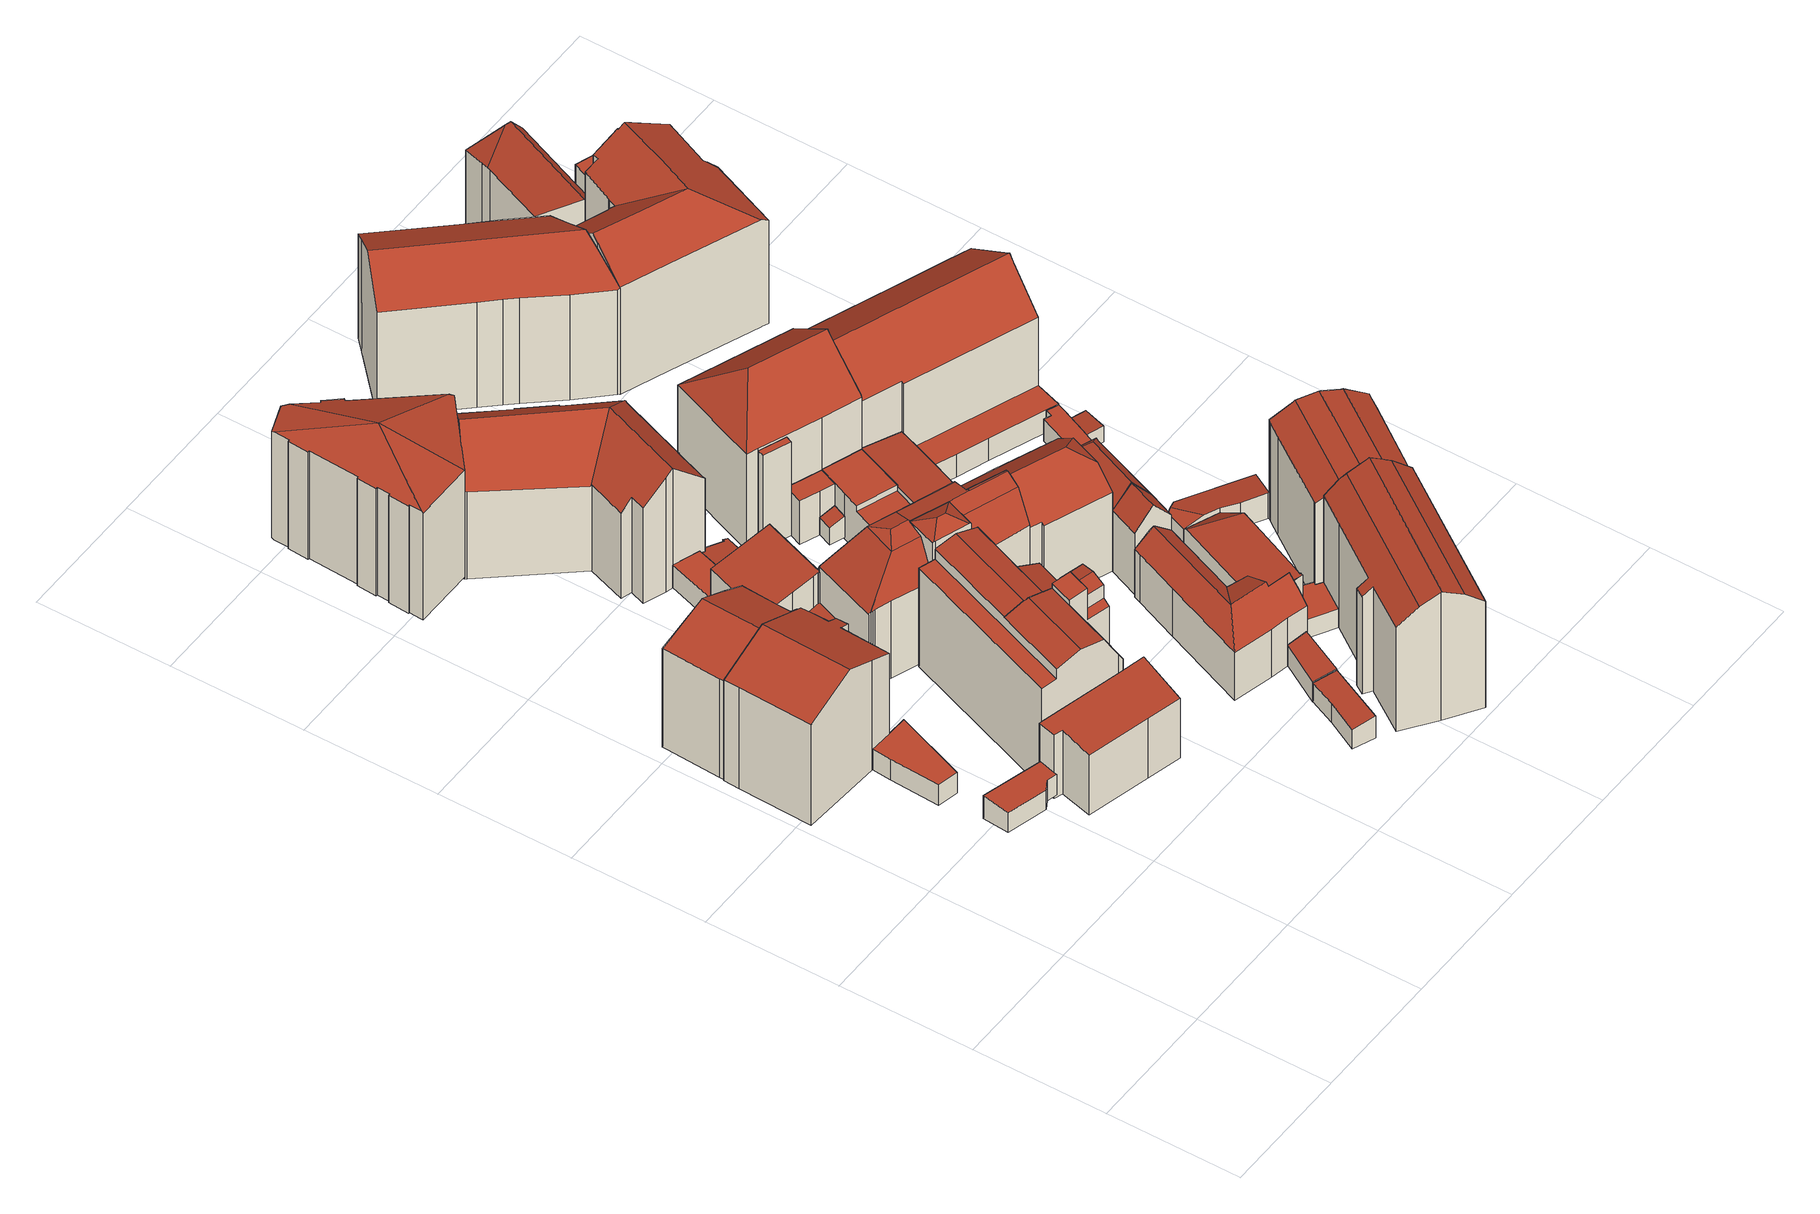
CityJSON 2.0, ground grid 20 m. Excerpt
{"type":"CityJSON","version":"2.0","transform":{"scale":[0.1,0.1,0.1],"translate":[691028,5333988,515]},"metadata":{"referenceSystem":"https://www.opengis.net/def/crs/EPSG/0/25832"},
"CityObjects":{
"building1":{"type":"Building","attributes":{"Gemeindeschluessel":"09162000","HoeheDach":"538.100","HoeheGrund":"517.010","Methode":"2000","NiedrigsteTraufeDesGebaeudes":"533.921","Geometrietyp2DReferenz":"3000","function":"31001_1000","roofType":"3100","measuredHeight":21.09,"storeysAboveGround":5},"geometry":[{"type":"MultiSurface","lod":"2","boundaries":[[[0,1,2,3]],[[4,5,1,0]],[[6,7,8,9]],[[10,11,12,13,3,2]],[[9,14,15,16,17,18,4,0,3,13,12,19,20,21,6]],[[16,22,23,17]],[[23,22,24,25,8,7,26,27,28,11,10,29]],[[14,9,8,25,24,15]],[[19,28,27,20]],[[15,24,22,16]],[[26,7,6,21,20,27]],[[29,10,2,1,5]],[[12,11,28,19]],[[18,17,23,29,5,4]]],"semantics":{"surfaces":[{"type":"WallSurface"},{"type":"GroundSurface"},{"type":"RoofSurface"}],"values":[0,0,0,0,1,0,2,0,0,0,0,2,0,0]}}]},
"building2":{"type":"Building","attributes":{"Gemeindeschluessel":"09162000","HoeheDach":"521.072","HoeheGrund":"517.065","Methode":"1000","NiedrigsteTraufeDesGebaeudes":"520.538","Geometrietyp2DReferenz":"3000","function":"31001_9998","roofType":"1000","measuredHeight":4.01,"storeysAboveGround":1},"geometry":[{"type":"MultiSurface","lod":"2","boundaries":[[[30,31,32,33,34,35,36]],[[37,35,34,38]],[[39,30,36,40]],[[41,33,32,42]],[[38,34,33,41]],[[40,37,38,41,42,43,39]],[[42,32,31,43]],[[43,31,30,39]],[[40,36,35,37]]],"semantics":{"surfaces":[{"type":"RoofSurface"},{"type":"WallSurface"},{"type":"GroundSurface"}],"values":[0,1,1,1,1,2,1,1,1]}}]},
"building3":{"type":"Building","attributes":{"Gemeindeschluessel":"09162000","HoeheDach":"520.730","HoeheGrund":"517.151","Methode":"2000","NiedrigsteTraufeDesGebaeudes":"520.730","Geometrietyp2DReferenz":"3000","function":"31001_9998","roofType":"1000","measuredHeight":3.58,"storeysAboveGround":1},"geometry":[{"type":"MultiSurface","lod":"2","boundaries":[[[44,45,46,47]],[[47,46,48,49]],[[47,49,50,51,52,53,44]],[[51,54,55,52]],[[53,56,45,44]],[[49,48,57,50]],[[52,55,56,53]],[[50,57,54,51]],[[45,56,55,54,57,48,46]]],"semantics":{"surfaces":[{"type":"WallSurface"},{"type":"GroundSurface"},{"type":"RoofSurface"}],"values":[0,0,1,0,0,0,0,0,2]}}]},
"building4":{"type":"Building","attributes":{"Gemeindeschluessel":"09162000","HoeheDach":"537.710","HoeheGrund":"517.190","Methode":"2000","NiedrigsteTraufeDesGebaeudes":"533.854","Geometrietyp2DReferenz":"3000","function":"31001_9998","roofType":"3100","measuredHeight":20.52,"storeysAboveGround":5},"geometry":[{"type":"MultiSurface","lod":"2","boundaries":[[[58,59,60,61]],[[62,63,64,65]],[[66,67,68,69]],[[70,71,72,73]],[[74,75,71,70]],[[76,68,67,77,72,71,75,60,59,78,79]],[[80,78,59,58,81,82,83,84]],[[69,85,86,62,65,87,83,82,81,58,61,74,70,73,88,66]],[[61,60,75,74]],[[79,78,80,84,89,64,63]],[[64,89,84,83,87,65]],[[77,67,66,88,73,72]],[[86,85,69,68,76,79,63,62]]],"semantics":{"surfaces":[{"type":"WallSurface"},{"type":"RoofSurface"},{"type":"GroundSurface"}],"values":[0,0,0,0,0,1,0,2,0,1,0,0,0]}}]},
"building5":{"type":"Building","attributes":{"Gemeindeschluessel":"09162000","HoeheDach":"527.743","HoeheGrund":"516.240","Methode":"2000","NiedrigsteTraufeDesGebaeudes":"526.578","Geometrietyp2DReferenz":"3000","function":"31001_9998","roofType":"1000","measuredHeight":11.5,"storeysAboveGround":3},"geometry":[{"type":"MultiSurface","lod":"2","boundaries":[[[90,91,92,93,94,95,96,97,98,99]],[[100,94,93,101]],[[102,96,95,103]],[[96,102,104,97]],[[105,91,90,106]],[[107,98,97,104]],[[106,90,99,108]],[[105,106,108,107,104,102,103,100,101,109]],[[109,92,91,105]],[[101,93,92,109]],[[108,99,98,107]],[[103,95,94,100]]],"semantics":{"surfaces":[{"type":"RoofSurface"},{"type":"WallSurface"},{"type":"GroundSurface"}],"values":[0,1,1,1,1,1,1,2,1,1,1,1]}}]},
"building6":{"type":"Building","attributes":{"Gemeindeschluessel":"09162000","HoeheDach":"528.813","HoeheGrund":"517.100","Methode":"1000","NiedrigsteTraufeDesGebaeudes":"526.146","Geometrietyp2DReferenz":"3000","function":"31001_1000","roofType":"2100","measuredHeight":11.71,"storeysAboveGround":3},"geometry":[{"type":"MultiSurface","lod":"2","boundaries":[[[110,111,112,113]],[[114,115,116,117]],[[118,119,120,121]],[[122,110,113,123,124,125,126,127,121,120,114,117,128,129]],[[124,130,131,125]],[[125,131,132,126]],[[127,126,132,133,118,121]],[[129,134,135,122]],[[123,136,130,124]],[[117,116,137,128]],[[120,119,115,114]],[[113,112,136,123]],[[133,132,131,130,136,112,111,135,134,137,116,115,119,118]],[[122,135,111,110]],[[128,137,134,129]]],"semantics":{"surfaces":[{"type":"WallSurface"},{"type":"GroundSurface"},{"type":"RoofSurface"}],"values":[0,0,0,1,0,0,0,0,0,0,0,0,2,0,0]}}]},
"building7":{"type":"Building","attributes":{"Gemeindeschluessel":"09162000","HoeheDach":"536.045","HoeheGrund":"516.236","Methode":"2000","NiedrigsteTraufeDesGebaeudes":"520.770","Geometrietyp2DReferenz":"3000","function":"31001_9998","roofType":"3100","measuredHeight":19.81,"storeysAboveGround":3},"geometry":[{"type":"MultiSurface","lod":"2","boundaries":[[[138,139,140,141,142,143,144,145,146]],[[102,147,148,149,150,151,152,104]],[[153,154,155,156,157]],[[158,159,160,161,162]],[[139,163,164,140]],[[161,160,165,166,167,168,169,170]],[[171,151,150,172,173,174]],[[175,162,161,170,176]],[[177,178,179,180]],[[181,159,158,103,102,104,182,183,184,185,186,187,177,180]],[[188,141,189]],[[182,190,171,183]],[[188,191,192]],[[193,194,156,155]],[[195,146,173,172]],[[153,196,167,166,154]],[[104,152,190,182]],[[197,155,154,166,165]],[[160,198,197,165]],[[189,141,140,199]],[[146,145,174,173]],[[138,163,139]],[[196,153,157,200,199,140,164,201]],[[181,180,179,202,203,204]],[[186,185,143,142,205]],[[194,206,207,157,156]],[[200,157,207,208]],[[209,210,203,202]],[[184,183,171,174,145,144]],[[170,169,211,176]],[[188,192,212,205,142,141]],[[206,204,203,210,213,207]],[[158,162,175,103]],[[187,214,178,177]],[[209,202,179,178,214,215]],[[208,207,213]],[[181,204,206,194,193,198,160,159]],[[200,208,213,191,188,189,199]],[[198,193,155,197]],[[147,211,169,168,148]],[[184,144,143,185]],[[149,163,138,195,172,150]],[[209,215,212,192,191,213,210]],[[148,168,201,164,163,149]],[[187,186,205,212,215,214]],[[171,190,152,151]],[[168,167,196,201]],[[138,146,195]],[[102,103,175,176,211,147]]],"semantics":{"surfaces":[{"type":"RoofSurface"},{"type":"WallSurface"},{"type":"GroundSurface"}],"values":[0,1,1,1,1,1,1,0,1,2,1,1,1,0,1,0,1,1,0,1,0,1,1,1,1,0,1,1,1,1,0,0,1,1,0,1,1,0,1,0,1,0,1,0,1,0,1,1,1]}}]},
"building8":{"type":"Building","attributes":{"Gemeindeschluessel":"09162000","HoeheDach":"539.330","HoeheGrund":"517.320","Methode":"2000","NiedrigsteTraufeDesGebaeudes":"535.943","Geometrietyp2DReferenz":"3000","function":"31001_1000","roofType":"3600","measuredHeight":22.01,"storeysAboveGround":6},"geometry":[{"type":"MultiSurface","lod":"2","boundaries":[[[216,217,218,219]],[[220,221,222,223]],[[224,225,226,227]],[[227,226,228,229]],[[230,231,232,233]],[[234,235,236,237]],[[219,218,238,239]],[[227,229,240,241,220,223,242,243,230,233,244,216,219,239,245,246,247,248,249,250,234,237,251,252,224]],[[244,253,217,216]],[[254,255,256,236,235,257,258]],[[228,259,260,241,240,229]],[[226,254,259,228]],[[261,262,263,247,246,245]],[[254,258,264,263,262]],[[258,257,250,249,248,264]],[[242,265,266,243]],[[243,266,231,230]],[[247,263,264,248]],[[260,259,254,262,261,238,218,217,253,232,231,266,265,222,221]],[[250,257,235,234]],[[237,236,256,251]],[[223,222,265,242]],[[255,225,224,252,251,256]],[[239,238,261,245]],[[226,225,255,254]],[[233,232,253,244]],[[241,260,221,220]]],"semantics":{"surfaces":[{"type":"WallSurface"},{"type":"GroundSurface"},{"type":"RoofSurface"}],"values":[0,0,0,0,0,0,0,1,0,2,0,2,0,2,0,0,0,0,2,0,0,0,0,0,2,0,0]}}]},
"building9":{"type":"Building","attributes":{"Gemeindeschluessel":"09162000","HoeheDach":"537.750","HoeheGrund":"516.479","Methode":"2000","NiedrigsteTraufeDesGebaeudes":"522.150","Geometrietyp2DReferenz":"3000","function":"31001_9998","roofType":"2100","measuredHeight":21.27,"storeysAboveGround":4},"geometry":[{"type":"MultiSurface","lod":"2","boundaries":[[[267,268,269,270]],[[271,272,273,274]],[[275,276,277,278]],[[279,280,281,282]],[[283,284,285,286]],[[282,281,287,288]],[[289,290,291,292,293]],[[294,295,296,297]],[[298,286,285,276,275,299]],[[300,301,302]],[[303,304,305,306]],[[307,308,309,310,270,269]],[[311,312,313,314,315,316,317,318,319,320,321,322,323,274,273]],[[324,309,308,325]],[[326,318,317,327]],[[328,329,330,295]],[[331,332,333,334,294,297,335]],[[336,322,321,337]],[[327,317,316,338]],[[339,340,341,335,297,296,342,284]],[[343,344,345,278,277,323]],[[346,339,284,283]],[[347,315,314,348]],[[298,299,349,350]],[[351,352,345,344]],[[353,341,340,354]],[[289,324,325,355,356,332,331,353,354,346,283,286,298,350,303,306,279,282,288,351,344,343,336,337,357,358,326,327,338,347,348,359,360,361,290]],[[322,336,343,323]],[[348,314,313,359]],[[288,287,352,351]],[[349,299,275,278,345,352,287,281,280,305,304]],[[267,328,362,363,268]],[[324,289,293,310,309]],[[296,295,364,272,271,342]],[[319,318,326,358]],[[290,361,365,302,301,291]],[[331,335,341,353]],[[332,356,269,268,363,333]],[[273,364,330,329,300,302,365,311]],[[273,272,364]],[[295,330,364]],[[271,274,342]],[[354,340,339,346]],[[325,308,307,355]],[[355,307,269,356]],[[267,329,328]],[[321,320,357,337]],[[292,291,301,300]],[[310,293,292,300,329,267,270]],[[338,316,315,347]],[[312,311,365,361,360]],[[359,313,312,360]],[[366,362,328,295]],[[306,305,280,279]],[[285,284,342,274,323,277,276]],[[357,320,319,358]],[[294,334,366,295]],[[333,363,362,366,334]],[[350,349,304,303]]],"semantics":{"surfaces":[{"type":"WallSurface"},{"type":"RoofSurface"},{"type":"GroundSurface"}],"values":[0,1,0,0,0,0,0,0,0,0,0,1,1,0,0,0,0,0,0,1,0,0,0,0,0,0,2,0,0,0,1,1,0,1,0,0,0,0,1,0,0,1,0,0,0,0,0,1,1,0,0,0,1,0,1,0,1,1,0]}}]},
"building10":{"type":"Building","attributes":{"Gemeindeschluessel":"09162000","HoeheDach":"521.194","HoeheGrund":"517.180","Methode":"2000","NiedrigsteTraufeDesGebaeudes":"519.717","Geometrietyp2DReferenz":"3000","function":"31001_1000","roofType":"2100","measuredHeight":4.01},"geometry":[{"type":"MultiSurface","lod":"2","boundaries":[[[367,368,369,370]],[[371,372,373,374]],[[369,368,375,376]],[[377,378,379,370,369,376,380]],[[378,381,382,383,384,379]],[[374,373,385,386]],[[385,387,388,386]],[[368,367,372,371,389,390,375]],[[381,378,377,380,390,389,371,374,386,388,382]],[[388,387,383,382]],[[380,376,375,390]],[[379,384,383,387,385,373,372,367,370]]],"semantics":{"surfaces":[{"type":"WallSurface"},{"type":"RoofSurface"},{"type":"GroundSurface"}],"values":[0,0,1,0,0,0,0,0,2,0,0,1]}}]},
"building11":{"type":"Building","attributes":{"Gemeindeschluessel":"09162000","HoeheDach":"538.012","HoeheGrund":"517.140","Methode":"2000","NiedrigsteTraufeDesGebaeudes":"531.905","Geometrietyp2DReferenz":"3000","function":"31001_1000","roofType":"3100","measuredHeight":20.87,"storeysAboveGround":5},"geometry":[{"type":"MultiSurface","lod":"2","boundaries":[[[391,392,393,394]],[[395,396,397,398]],[[398,397,399,400]],[[401,402,403,404]],[[405,406,407,408]],[[409,410,411,412]],[[413,414,415,416]],[[417,418,419,393,392,407,406,420]],[[394,393,419,421]],[[414,413,422,423]],[[395,423,422,396]],[[412,411,424,425]],[[400,399,402,401]],[[396,422,413,416,426,427,424,411,410,418,417]],[[428,429,430,431]],[[432,433,404,403]],[[434,435,433,432,436]],[[409,421,419,418,410]],[[425,424,427,437]],[[408,407,392,391]],[[414,423,395,398,400,401,404,433,435,428,431,405,408,391,394,421,409,412,425,437,438,415]],[[438,426,416,415]],[[437,427,426,438]],[[435,434,429,428]],[[417,436,432,403,402,399,397,396]],[[417,420,430,429,434,436]],[[405,431,430,420,406]]],"semantics":{"surfaces":[{"type":"WallSurface"},{"type":"RoofSurface"},{"type":"GroundSurface"}],"values":[0,0,0,0,0,0,0,1,0,0,0,0,0,1,0,0,0,0,0,0,2,0,0,0,1,1,0]}}]},
"building12":{"type":"Building","attributes":{"Gemeindeschluessel":"09162000","HoeheDach":"519.928","HoeheGrund":"516.073","Methode":"1000","NiedrigsteTraufeDesGebaeudes":"519.424","Geometrietyp2DReferenz":"3000","function":"31001_2000","roofType":"1000","measuredHeight":3.85},"geometry":[{"type":"MultiSurface","lod":"2","boundaries":[[[439,440,441,442]],[[443,444,445,446]],[[446,445,441,440]],[[447,444,443,448]],[[448,439,442,447]],[[439,448,443,446,440]],[[447,442,441,445,444]]],"semantics":{"surfaces":[{"type":"WallSurface"},{"type":"GroundSurface"},{"type":"RoofSurface"}],"values":[0,0,0,0,0,1,2]}}]},
"building13":{"type":"Building","attributes":{"Gemeindeschluessel":"09162000","HoeheDach":"520.052","HoeheGrund":"516.023","Methode":"1000","NiedrigsteTraufeDesGebaeudes":"519.491","Geometrietyp2DReferenz":"3000","function":"51009_1610","roofType":"1000","measuredHeight":4.03},"geometry":[{"type":"MultiSurface","lod":"2","boundaries":[[[449,450,451,452]],[[453,451,450,454]],[[451,453,455,452]],[[456,455,453,454]],[[449,456,454,450]],[[449,452,455,456]]],"semantics":{"surfaces":[{"type":"WallSurface"},{"type":"RoofSurface"},{"type":"GroundSurface"}],"values":[0,1,0,0,0,2]}}]},
"building14":{"type":"Building","attributes":{"Gemeindeschluessel":"09162000","HoeheDach":"533.380","HoeheGrund":"517.070","Methode":"3100","NiedrigsteTraufeDesGebaeudes":"533.380","Geometrietyp2DReferenz":"3000","function":"31001_9998","roofType":"1000","measuredHeight":16.31,"storeysAboveGround":1},"geometry":[{"type":"MultiSurface","lod":"2","boundaries":[[[457,458,459,460]],[[461,462,463,464]],[[458,457,464,463]],[[460,459,462,461]],[[457,460,461,464]],[[459,458,463,462]]],"semantics":{"surfaces":[{"type":"RoofSurface"},{"type":"GroundSurface"},{"type":"WallSurface"}],"values":[0,1,2,2,2,2]}}]},
"building15":{"type":"Building","attributes":{"Gemeindeschluessel":"09162000","HoeheDach":"526.710","HoeheGrund":"515.857","Methode":"2000","NiedrigsteTraufeDesGebaeudes":"524.187","Geometrietyp2DReferenz":"3000","function":"31001_1000","roofType":"3100","measuredHeight":10.85,"storeysAboveGround":2},"geometry":[{"type":"MultiSurface","lod":"2","boundaries":[[[465,466,467,468]],[[469,470,471,472,473]],[[474,475,476,477]],[[478,479,480,481]],[[482,483,473,472]],[[484,485,486,487]],[[487,486,471,470]],[[488,489,465,468,483,482]],[[477,476,490,491]],[[492,493,494,495]],[[466,465,489,496]],[[481,480,475,474]],[[482,472,471,486,485,497]],[[491,490,495,494]],[[483,468,467,469,473]],[[488,482,497,492,495,490,476,475,480,479]],[[485,484,493,492,497]],[[493,484,487,470,469,467,466,496,478,481,474,477,491,494]],[[478,496,489,488,479]]],"semantics":{"surfaces":[{"type":"WallSurface"},{"type":"RoofSurface"},{"type":"GroundSurface"}],"values":[0,0,0,0,1,0,0,1,0,0,0,0,1,0,0,1,0,2,0]}}]},
"building16":{"type":"Building","attributes":{"Gemeindeschluessel":"09162000","HoeheDach":"520.911","HoeheGrund":"517.190","Methode":"1000","NiedrigsteTraufeDesGebaeudes":"520.180","Geometrietyp2DReferenz":"3000","function":"31001_9998","roofType":"2100","measuredHeight":3.72,"storeysAboveGround":1},"geometry":[{"type":"MultiSurface","lod":"2","boundaries":[[[498,499,500,501]],[[502,503,499,498]],[[500,499,503,504]],[[501,500,504,505]],[[505,502,498,501]],[[505,504,503,502]]],"semantics":{"surfaces":[{"type":"WallSurface"},{"type":"RoofSurface"},{"type":"GroundSurface"}],"values":[0,0,1,0,2,0]}}]},
"building17":{"type":"Building","attributes":{"Gemeindeschluessel":"09162000","HoeheDach":"524.710","HoeheGrund":"517.090","Methode":"1000","NiedrigsteTraufeDesGebaeudes":"524.710","Geometrietyp2DReferenz":"3000","function":"31001_9998","roofType":"1000","measuredHeight":7.62,"storeysAboveGround":2},"geometry":[{"type":"MultiSurface","lod":"2","boundaries":[[[506,507,508,509]],[[510,511,512,513]],[[462,514,507,506]],[[513,463,462,506,509,510]],[[463,515,514,462]],[[511,508,507,514,515,512]],[[509,508,511,510]],[[513,512,515,463]]],"semantics":{"surfaces":[{"type":"WallSurface"},{"type":"GroundSurface"},{"type":"RoofSurface"}],"values":[0,0,0,1,0,2,0,0]}}]},
"building18":{"type":"Building","attributes":{"Gemeindeschluessel":"09162000","HoeheDach":"524.830","HoeheGrund":"516.982","Methode":"2000","NiedrigsteTraufeDesGebaeudes":"523.830","Geometrietyp2DReferenz":"3000","function":"31001_9998","roofType":"1000","measuredHeight":7.85,"storeysAboveGround":2},"geometry":[{"type":"MultiSurface","lod":"2","boundaries":[[[516,517,518,519]],[[520,521,522,523,524,516,519]],[[523,522,525,526,527,528]],[[529,530,531,526,525]],[[521,529,525,522]],[[529,521,520,530]],[[524,532,517,516]],[[523,528,532,524]],[[530,520,519,518,533,531]],[[533,518,517,532,528,527]],[[531,533,527,526]]],"semantics":{"surfaces":[{"type":"WallSurface"},{"type":"GroundSurface"},{"type":"RoofSurface"}],"values":[0,1,0,2,0,0,0,0,0,2,0]}}]},
"building19":{"type":"Building","attributes":{"Gemeindeschluessel":"09162000","HoeheDach":"538.876","HoeheGrund":"516.499","Methode":"2000","NiedrigsteTraufeDesGebaeudes":"533.362","Geometrietyp2DReferenz":"3000","function":"31001_1000","roofType":"3100","measuredHeight":22.38,"storeysAboveGround":5},"geometry":[{"type":"MultiSurface","lod":"2","boundaries":[[[534,535,536,537]],[[538,539,540,541,542,543,544,534,537,545,546,547,548,549]],[[546,545,550,551,552]],[[548,547,553,554,555]],[[556,557,558,559,551,550,536,535,560,561,562]],[[539,538,563,559,558]],[[561,543,542,562]],[[548,555,564,549]],[[563,565,566,552,551,559]],[[539,558,557,540]],[[541,556,562,542]],[[564,555,554,567]],[[556,541,540,557]],[[567,554,553,566,565]],[[544,560,535,534]],[[538,549,564,567,565,563]],[[547,546,552,566,553]],[[537,536,550,545]],[[543,561,560,544]]],"semantics":{"surfaces":[{"type":"WallSurface"},{"type":"GroundSurface"},{"type":"RoofSurface"}],"values":[0,1,0,0,2,0,0,0,2,0,0,2,0,2,0,0,0,0,0]}}]},
"building20":{"type":"Building","attributes":{"Gemeindeschluessel":"09162000","HoeheDach":"535.020","HoeheGrund":"516.404","Methode":"2000","NiedrigsteTraufeDesGebaeudes":"530.078","Geometrietyp2DReferenz":"3000","function":"31001_1000","roofType":"3300","measuredHeight":18.62,"storeysAboveGround":6},"geometry":[{"type":"MultiSurface","lod":"2","boundaries":[[[568,569,570,571]],[[572,573,574,575]],[[576,577,578]],[[579,569,568,574,573]],[[580,581,572,575]],[[582,583,584,585,580,575,574,568,571,586,587,588]],[[589,581,580,585]],[[572,581,589,590,591,592,576,578,579,573]],[[586,593,594,587]],[[582,588,595,577,576,592]],[[594,593,570,569,579,578,577,595]],[[584,590,589,585]],[[583,591,590,584]],[[594,595,588,587]],[[592,591,583,582]],[[571,570,593,586]]],"semantics":{"surfaces":[{"type":"WallSurface"},{"type":"RoofSurface"},{"type":"GroundSurface"}],"values":[0,0,1,0,0,2,0,1,0,0,1,0,0,0,0,0]}}]},
"building21":{"type":"Building","attributes":{"Gemeindeschluessel":"09162000","HoeheDach":"519.571","HoeheGrund":"516.383","Methode":"1000","NiedrigsteTraufeDesGebaeudes":"519.571","Geometrietyp2DReferenz":"3000","function":"31001_2000","roofType":"1000","measuredHeight":3.19},"geometry":[{"type":"MultiSurface","lod":"2","boundaries":[[[596,597,598,599]],[[600,601,602,603]],[[604,605,599,598]],[[606,607,601,600]],[[608,609,610,611]],[[612,613,607,606]],[[603,602,605,604]],[[597,596,614,615]],[[611,610,613,612]],[[596,599,605,602,601,607,613,610,609,614]],[[615,614,609,608]],[[598,597,615,608,611,612,606,600,603,604]]],"semantics":{"surfaces":[{"type":"WallSurface"},{"type":"RoofSurface"},{"type":"GroundSurface"}],"values":[0,0,0,0,0,0,0,0,0,1,0,2]}}]},
"building22":{"type":"Building","attributes":{"Gemeindeschluessel":"09162000","HoeheDach":"524.615","HoeheGrund":"516.900","Methode":"1000","NiedrigsteTraufeDesGebaeudes":"523.890","Geometrietyp2DReferenz":"3000","function":"31001_1000","roofType":"1000","measuredHeight":7.71,"storeysAboveGround":2},"geometry":[{"type":"MultiSurface","lod":"2","boundaries":[[[616,617,618,619]],[[620,621,622,623]],[[623,622,624,625]],[[625,624,626,627]],[[619,618,621,620]],[[628,616,619,620,623,625,627]],[[628,629,617,616]],[[626,624,622,621,618,617,629]],[[627,626,629,628]]],"semantics":{"surfaces":[{"type":"WallSurface"},{"type":"GroundSurface"},{"type":"RoofSurface"}],"values":[0,0,0,0,0,1,0,2,0]}}]},
"building23":{"type":"Building","attributes":{"Gemeindeschluessel":"09162000","HoeheDach":"530.444","HoeheGrund":"516.311","Methode":"2000","NiedrigsteTraufeDesGebaeudes":"526.923","Geometrietyp2DReferenz":"3000","function":"31001_1000","roofType":"3100","measuredHeight":14.13,"storeysAboveGround":3},"geometry":[{"type":"MultiSurface","lod":"2","boundaries":[[[630,631,632,633]],[[634,635,636,637]],[[632,635,634,638,633]],[[636,635,632,631]],[[630,633,638,639]],[[639,638,634,637]],[[636,631,630,639,637]]],"semantics":{"surfaces":[{"type":"GroundSurface"},{"type":"RoofSurface"},{"type":"WallSurface"}],"values":[0,1,2,2,2,1,2]}}]},
"building24":{"type":"Building","attributes":{"Gemeindeschluessel":"09162000","HoeheDach":"539.730","HoeheGrund":"517.020","Methode":"2000","NiedrigsteTraufeDesGebaeudes":"533.751","Geometrietyp2DReferenz":"3000","function":"31001_9998","roofType":"3200","measuredHeight":22.71,"storeysAboveGround":5},"geometry":[{"type":"MultiSurface","lod":"2","boundaries":[[[640,641,642,643]],[[644,645,646,647]],[[648,649,650,641]],[[651,652,645,644]],[[642,641,650,653]],[[654,651,644,647,519,516,655,656,643,642,653]],[[655,516,657,658,659,656]],[[652,651,654,653,650,649]],[[519,660,657,516]],[[656,659,640,643]],[[647,646,660,519]],[[659,658,657,660,646,645,652,649,648,640]],[[648,641,640]]],"semantics":{"surfaces":[{"type":"WallSurface"},{"type":"RoofSurface"},{"type":"GroundSurface"}],"values":[0,0,1,0,0,2,0,0,0,0,0,1,1]}}]},
"building25":{"type":"Building","attributes":{"Gemeindeschluessel":"09162000","HoeheDach":"524.370","HoeheGrund":"516.027","Methode":"2000","NiedrigsteTraufeDesGebaeudes":"519.975","Geometrietyp2DReferenz":"3000","function":"31001_2000","roofType":"2100","measuredHeight":8.34},"geometry":[{"type":"MultiSurface","lod":"2","boundaries":[[[661,662,663,664,665]],[[666,667,668,669]],[[670,671,672,673,674,665,664,675,666,669,676]],[[677,678,679,680,681]],[[661,682,680,679,683,668,667,684,662]],[[672,681,680,673]],[[684,685,663,662]],[[674,682,661,665]],[[673,680,682,674]],[[670,676,683,679,678]],[[675,685,684,667,666]],[[669,668,683,676]],[[671,677,681,672]],[[670,678,677,671]],[[664,663,685,675]]],"semantics":{"surfaces":[{"type":"WallSurface"},{"type":"GroundSurface"},{"type":"RoofSurface"}],"values":[0,0,1,2,2,0,2,0,0,0,0,0,0,0,0]}}]},
"building26":{"type":"Building","attributes":{"Gemeindeschluessel":"09162000","HoeheDach":"530.610","HoeheGrund":"516.464","Methode":"2000","NiedrigsteTraufeDesGebaeudes":"526.828","Geometrietyp2DReferenz":"3000","function":"31001_1000","roofType":"3200","measuredHeight":14.15,"storeysAboveGround":3},"geometry":[{"type":"MultiSurface","lod":"2","boundaries":[[[686,687,688,689]],[[638,690,691,692,693]],[[686,689,694,695,696,697]],[[692,691,698,699]],[[686,697,638,693,687]],[[694,689,688,699,698]],[[693,692,699,688,687]],[[695,691,690,696]],[[696,690,638,697]],[[694,698,691,695]]],"semantics":{"surfaces":[{"type":"WallSurface"},{"type":"RoofSurface"},{"type":"GroundSurface"}],"values":[0,1,2,1,0,0,1,0,0,0]}}]},
"building27":{"type":"Building","attributes":{"Gemeindeschluessel":"09162000","HoeheDach":"539.550","HoeheGrund":"517.091","Methode":"2000","NiedrigsteTraufeDesGebaeudes":"535.343","Geometrietyp2DReferenz":"3000","function":"31001_9998","roofType":"3100","measuredHeight":22.46,"storeysAboveGround":6},"geometry":[{"type":"MultiSurface","lod":"2","boundaries":[[[700,701,702,703]],[[704,705,706,707,708]],[[709,710,711,712]],[[713,714,715,716]],[[716,715,717,701,700]],[[718,719,705,704]],[[720,721,714,713]],[[722,723,724,725]],[[726,727,728,729]],[[717,715,714,721,724,723,707,706]],[[730,731,719,718]],[[725,724,721,720]],[[703,702,710,709]],[[729,728,731,730]],[[704,708,722,725,720,713,716,700,703,709,712,726,729,730,718]],[[719,731,728,727,711,710,702,701,717,706,705]],[[708,707,723,722]],[[712,711,727,726]]],"semantics":{"surfaces":[{"type":"WallSurface"},{"type":"RoofSurface"},{"type":"GroundSurface"}],"values":[0,0,0,0,0,0,0,0,0,1,0,0,0,0,2,1,0,0]}}]},
"building28":{"type":"Building","attributes":{"Gemeindeschluessel":"09162000","HoeheDach":"520.889","HoeheGrund":"516.545","Methode":"2000","NiedrigsteTraufeDesGebaeudes":"519.980","Geometrietyp2DReferenz":"3000","function":"31001_2000","roofType":"2100","measuredHeight":4.34},"geometry":[{"type":"MultiSurface","lod":"2","boundaries":[[[732,733,734,663]],[[735,736,737,738]],[[739,740,741,742]],[[743,663,734,738,737]],[[744,745,746,743,737,736,741,740]],[[734,733,747,748,739,742,735,738]],[[748,744,740,739]],[[747,733,732,746,745]],[[744,748,747,745]],[[742,741,736,735]],[[732,663,743,746]]],"semantics":{"surfaces":[{"type":"WallSurface"},{"type":"RoofSurface"},{"type":"GroundSurface"}],"values":[0,0,0,0,1,2,0,0,0,0,1]}}]},
"building29":{"type":"Building","attributes":{"Gemeindeschluessel":"09162000","HoeheDach":"536.448","HoeheGrund":"516.482","Methode":"2000","NiedrigsteTraufeDesGebaeudes":"533.630","Geometrietyp2DReferenz":"3000","function":"31001_1000","roofType":"3100","measuredHeight":19.97,"storeysAboveGround":5},"geometry":[{"type":"MultiSurface","lod":"2","boundaries":[[[749,545,546,750,751]],[[752,753,754,755,756,757]],[[534,758,759,760]],[[547,761,750,546]],[[537,762,758,534]],[[547,548,752,757,761]],[[763,754,753,764]],[[765,766,767,768]],[[739,769,770,771]],[[772,749,751,773,774]],[[775,776,777,778]],[[779,778,777,756,755]],[[780,781,766,765]],[[779,755,754,763]],[[781,780,760,759]],[[547,546,545,537,534,760,780,765,768,739,771,775,778,779,763,764,548]],[[537,545,749,772,762]],[[772,774,770,769,767,766,781,759,758,762]],[[775,771,770,774,773,776]],[[764,753,752,548]],[[768,767,769,739]],[[750,761,757,756,777,776,773,751]]],"semantics":{"surfaces":[{"type":"WallSurface"},{"type":"RoofSurface"},{"type":"GroundSurface"}],"values":[0,1,0,0,0,0,0,0,0,1,0,0,0,0,0,2,0,1,0,0,0,1]}}]},
"building30":{"type":"Building","attributes":{"Gemeindeschluessel":"09162000","HoeheDach":"520.545","HoeheGrund":"516.748","Methode":"1000","NiedrigsteTraufeDesGebaeudes":"520.545","Geometrietyp2DReferenz":"3000","function":"31001_2000","roofType":"1000","measuredHeight":3.8},"geometry":[{"type":"MultiSurface","lod":"2","boundaries":[[[782,783,784,785]],[[786,787,783,782]],[[788,789,790,791]],[[792,793,794,795]],[[788,791,793,792]],[[796,797,784,783,787,798,799,800,794,793,791,790,801]],[[785,784,797,802]],[[803,798,787,786]],[[795,794,800,804]],[[805,796,801,806]],[[807,799,798,803]],[[805,802,797,796]],[[804,800,799,807]],[[802,805,806,789,788,792,795,804,807,803,786,782,785]],[[789,806,801,790]]],"semantics":{"surfaces":[{"type":"WallSurface"},{"type":"RoofSurface"},{"type":"GroundSurface"}],"values":[0,0,0,0,0,1,0,0,0,0,0,0,0,2,0]}}]},
"building31":{"type":"Building","attributes":{"Gemeindeschluessel":"09162000","HoeheDach":"538.540","HoeheGrund":"516.720","Methode":"2000","NiedrigsteTraufeDesGebaeudes":"520.597","Geometrietyp2DReferenz":"3000","function":"31001_1000","roofType":"3100","measuredHeight":21.82,"storeysAboveGround":5},"geometry":[{"type":"MultiSurface","lod":"2","boundaries":[[[795,808,809,792]],[[810,811,812,813]],[[814,815,816,817]],[[792,809,818,819]],[[820,821,822,823]],[[824,825,811,810,826]],[[824,826,795,792,819,827,828,814,817,829,830,831,832,833,834,820,823]],[[835,818,809,808,810,813,836]],[[814,828,836,813,812,815]],[[824,823,822,837,825]],[[819,818,835,827]],[[837,822,821,838,839,840,841,842,843]],[[834,838,821,820]],[[833,839,838,834]],[[826,810,808,795]],[[830,829,844,843,842]],[[831,841,840,832]],[[817,816,844,829]],[[832,840,839,833]],[[827,835,836,828]],[[830,842,841,831]],[[815,812,811,825,837,843,844,816]]],"semantics":{"surfaces":[{"type":"WallSurface"},{"type":"GroundSurface"},{"type":"RoofSurface"}],"values":[0,0,0,0,0,0,1,2,0,0,0,2,0,0,0,0,0,0,0,0,0,2]}}]},
"building32":{"type":"Building","attributes":{"Gemeindeschluessel":"09162000","HoeheDach":"519.614","HoeheGrund":"516.750","Methode":"1000","NiedrigsteTraufeDesGebaeudes":"518.769","Geometrietyp2DReferenz":"3000","function":"31001_2000","roofType":"2100","measuredHeight":2.86},"geometry":[{"type":"MultiSurface","lod":"2","boundaries":[[[845,846,847,848]],[[849,850,851,852,853,854]],[[848,854,853,852,845]],[[848,847,849,854]],[[846,845,852,851]],[[847,846,851,850,849]]],"semantics":{"surfaces":[{"type":"WallSurface"},{"type":"GroundSurface"},{"type":"RoofSurface"}],"values":[0,0,1,0,0,2]}}]},
"building33":{"type":"Building","attributes":{"Gemeindeschluessel":"09162000","HoeheDach":"540.053","HoeheGrund":"516.980","Methode":"2000","NiedrigsteTraufeDesGebaeudes":"531.970","Geometrietyp2DReferenz":"3000","function":"31001_9998","roofType":"3100","measuredHeight":23.07,"storeysAboveGround":5},"geometry":[{"type":"MultiSurface","lod":"2","boundaries":[[[855,856,857,858,859,860,861,862]],[[863,864,865,866,867,868,869]],[[870,871,872,873]],[[874,875,862,861]],[[876,877,866,865]],[[878,879,880,881]],[[881,882,883,884,885,878]],[[886,887,888,889]],[[890,891,892,893,894,895,896,897,887,886]],[[861,860,859,858,893,892,891,890,886,889,898,899,900,901,902,903,904,905,906,907,908,909,870,873,876,865,864,863,910,911,874]],[[888,912,913,899,898,889]],[[896,895,894,857,856,914,855,862,875,915,916,917,918]],[[904,885,884,905]],[[872,919,877,876,873]],[[918,917,916,869,868,872,871,920,921,922,880]],[[907,922,921,908]],[[908,921,920,909]],[[909,920,871,870]],[[905,884,883,906]],[[923,918,880,879,924,925,926,913,912]],[[881,880,922,882]],[[916,915,911,910,863,869]],[[911,915,875,874]],[[919,872,868,867]],[[858,857,894,893]],[[856,855,914]],[[924,879,878,903,902]],[[903,878,885,904]],[[900,926,925,901]],[[901,925,924,902]],[[867,866,877,919]],[[899,913,926,900]],[[883,882,922,907,906]],[[897,896,918,923,912,888,887]]],"semantics":{"surfaces":[{"type":"WallSurface"},{"type":"RoofSurface"},{"type":"GroundSurface"}],"values":[0,0,0,0,0,0,1,0,0,2,0,1,0,0,1,0,0,0,0,1,0,0,0,0,0,1,0,0,0,0,1,0,0,1]}}]},
"building34":{"type":"Building","attributes":{"Gemeindeschluessel":"09162000","HoeheDach":"532.382","HoeheGrund":"517.067","Methode":"2000","NiedrigsteTraufeDesGebaeudes":"528.701","Geometrietyp2DReferenz":"3000","function":"31001_9998","roofType":"1000","measuredHeight":15.31,"storeysAboveGround":3},"geometry":[{"type":"MultiSurface","lod":"2","boundaries":[[[927,928,929,930]],[[931,932,933,934,929,928,935]],[[930,929,934,936]],[[937,938,939,940,927,930,936,941,942]],[[927,940,943,944,935,928]],[[937,942,932,931,945]],[[946,947,939,938,948]],[[946,948,945,931,935,944]],[[944,943,947,946]],[[939,947,943,940]],[[941,933,932,942]],[[936,934,933,941]],[[937,945,948,938]]],"semantics":{"surfaces":[{"type":"WallSurface"},{"type":"RoofSurface"},{"type":"GroundSurface"}],"values":[0,1,0,2,0,0,0,1,1,0,0,0,0]}}]}
},
"vertices":[
[9,691,20],[9,691,196],[10,714,196],[10,714,20],[5,580,20],[5,580,196],[183,663,20],[183,663,189],[183,645,189],[183,645,20],[89,710,231],[168,706,196],[168,706,20],[89,710,20],[167,645,20],[166,645,20],[162,570,20],[128,572,20],[84,575,20],[168,683,20],[167,664,20],[168,664,20],[162,570,197],[128,572,212],[166,645,197],[167,645,196],[168,664,196],[167,664,197],[168,683,196],[84,575,231],
[191,355,55],[204,362,57],[219,358,57],[220,362,57],[223,385,61],[134,410,61],[131,371,55],[134,410,21],[223,385,21],[191,355,21],[131,371,21],[220,362,21],[219,358,21],[204,362,21],
[153,462,21],[153,462,57],[122,469,57],[122,469,21],[126,543,57],[126,543,21],[128,572,21],[162,570,21],[191,569,21],[193,569,21],[162,570,57],[191,569,57],[193,569,57],[128,572,57],
[130,794,22],[130,794,208],[161,789,194],[161,789,22],[10,714,22],[10,714,194],[10,720,194],[10,720,22],[169,713,22],[169,713,189],[168,706,189],[168,706,22],[158,737,22],[158,737,194],[157,714,194],[157,714,22],[161,787,22],[161,787,194],[158,706,194],[158,714,194],[87,799,227],[84,710,227],[82,800,224],[87,799,22],[82,800,22],[14,809,22],[14,809,194],[158,706,22],[84,710,22],[14,803,22],[158,714,22],[14,803,194],
[220,362,123],[232,358,123],[220,310,116],[315,286,116],[366,273,116],[392,345,127],[350,355,127],[227,386,127],[223,387,127],[223,385,127],[366,273,12],[315,286,12],[350,355,12],[392,345,12],[227,386,12],[232,358,12],[220,362,12],[223,387,12],[223,385,12],[220,310,12],
[282,754,21],[282,754,138],[280,755,137],[280,755,21],[198,827,21],[198,827,111],[209,823,114],[209,823,21],[184,785,111],[188,797,111],[188,797,21],[184,785,21],[284,761,21],[279,756,21],[272,758,21],[242,768,21],[195,784,21],[185,785,21],[230,883,21],[316,853,21],[272,758,135],[242,768,127],[195,784,114],[185,785,112],[316,853,138],[284,761,138],[279,756,137],[230,883,114],
[325,476,209],[329,475,208],[353,469,202],[376,531,202],[403,601,202],[399,602,203],[394,604,204],[372,612,210],[322,477,210],[350,355,161],[328,361,201],[290,370,210],[252,380,201],[252,380,184],[227,386,184],[397,458,209],[388,435,209],[388,435,182],[396,456,187],[397,458,187],[393,344,12],[419,415,12],[419,415,154],[419,415,58],[393,344,58],[329,475,210],[353,469,204],[384,424,154],[384,424,209],[354,431,209],[354,431,201],[384,424,147],[384,424,58],[342,623,184],[291,485,201],[291,485,202],[342,623,202],[392,345,58],[358,353,58],[455,512,12],[455,512,58],[455,511,58],[455,511,12],[443,479,12],[318,631,12],[342,623,12],[394,604,12],[399,602,12],[428,590,12],[477,573,12],[383,529,190],[376,531,193],[318,631,184],[420,520,170],[420,520,120],[423,426,182],[431,447,187],[322,477,209],[367,465,209],[388,435,159],[423,426,159],[353,469,193],[397,458,170],[367,465,201],[450,497,58],[450,497,128],[443,479,161],[428,590,151],[439,468,182],[404,477,182],[404,477,170],[415,506,58],[415,506,128],[358,353,147],[444,584,120],[406,483,170],[477,573,58],[444,584,58],
[42,1356,23],[42,1356,211],[40,1356,210],[40,1356,23],[31,1200,23],[31,1200,210],[33,1231,210],[33,1231,23],[225,1263,23],[225,1263,209],[123,1178,209],[123,1178,23],[32,1179,209],[32,1179,23],[34,1250,23],[34,1250,210],[36,1280,210],[36,1280,23],[124,1394,23],[124,1394,210],[143,1372,210],[143,1372,23],[42,1387,210],[42,1387,23],[32,1182,23],[33,1200,23],[35,1231,23],[36,1250,23],[38,1280,23],[44,1387,23],[45,1410,23],[46,1415,23],[89,1430,23],[95,1422,23],[120,1391,23],[139,1368,23],[221,1268,23],[38,1280,211],[104,1294,243],[221,1268,212],[139,1368,212],[120,1391,212],[95,1422,212],[32,1182,211],[33,1200,211],[44,1387,211],[45,1410,211],[46,1415,209],[89,1430,209],[35,1231,211],[36,1250,211],
[409,646,214],[394,604,214],[394,604,160],[402,626,206],[329,681,215],[355,672,214],[364,697,207],[323,712,207],[245,657,85],[245,657,147],[281,755,147],[281,755,85],[231,737,15],[231,737,71],[242,768,72],[242,768,15],[248,656,15],[248,656,150],[246,657,148],[246,657,15],[272,758,82],[272,758,15],[492,611,15],[496,621,15],[496,621,214],[495,618,215],[492,611,212],[338,624,214],[354,669,214],[346,647,207],[338,624,152],[216,667,15],[216,667,75],[440,638,215],[441,642,214],[441,642,213],[208,670,15],[208,670,72],[232,736,72],[232,736,15],[399,602,161],[428,590,157],[477,573,159],[486,596,206],[449,666,207],[461,696,136],[402,718,135],[358,734,134],[359,737,127],[318,752,127],[317,749,133],[315,750,134],[313,744,148],[290,752,147],[292,758,133],[284,761,133],[282,755,148],[477,573,15],[428,590,15],[315,750,15],[317,749,15],[410,648,214],[410,648,215],[354,669,215],[318,631,15],[342,623,15],[342,623,215],[340,624,215],[318,631,150],[284,761,15],[292,758,15],[318,752,15],[251,655,150],[255,654,150],[278,646,151],[304,662,207],[282,755,15],[280,755,15],[280,755,84],[251,655,15],[359,737,15],[358,734,15],[214,668,74],[214,668,15],[279,756,15],[279,756,84],[278,646,15],[255,654,15],[399,602,15],[394,604,15],[290,752,15],[313,744,15],[402,718,15],[461,696,15],[440,643,15],[380,633,228],[392,605,215],[355,671,214],[440,643,213],[367,638,228],
[292,941,58],[292,941,62],[270,869,62],[270,869,58],[299,938,22],[299,938,57],[301,944,57],[301,944,22],[253,955,62],[230,883,62],[270,869,22],[316,853,22],[316,853,47],[230,883,22],[341,931,22],[342,933,22],[342,933,47],[341,931,47],[334,933,49],[334,933,22],[335,936,49],[335,936,22],[292,941,22],[253,955,22],
[276,1208,21],[276,1208,175],[312,1165,175],[312,1165,21],[253,955,21],[253,955,230],[243,958,220],[243,958,21],[210,970,187],[210,970,21],[218,993,21],[218,993,187],[202,998,170],[202,998,21],[225,1263,21],[225,1263,177],[273,1206,177],[273,1206,21],[360,1098,21],[360,1098,180],[356,1094,183],[356,1094,21],[301,944,184],[301,944,21],[317,991,21],[317,991,185],[298,1080,230],[359,1099,181],[306,1160,181],[176,1222,230],[306,1160,21],[299,938,184],[299,938,21],[319,993,183],[319,993,21],[319,990,183],[320,993,183],[122,1178,21],[122,1178,173],[123,1178,173],[123,1178,21],[222,1055,171],[222,1055,21],[124,1175,173],[124,1175,21],[221,1056,169],[320,993,21],[319,990,21],
[572,178,11],[541,193,11],[541,193,44],[572,178,49],[500,106,11],[500,106,44],[524,153,44],[524,153,11],[532,93,49],[532,93,11],
[577,255,10],[577,255,46],[605,246,51],[605,246,10],[572,178,51],[541,193,45],[572,178,10],[541,193,10],
[373,901,184],[412,886,184],[416,895,184],[376,911,184],[376,911,21],[416,895,21],[412,886,21],[373,901,21],
[582,345,95],[582,345,9],[579,347,9],[579,347,95],[623,460,9],[571,480,9],[571,480,92],[598,470,117],[623,460,94],[617,265,9],[617,265,103],[608,247,93],[608,247,9],[592,294,9],[592,294,114],[626,286,115],[626,286,9],[537,313,117],[579,348,94],[540,403,9],[540,403,92],[567,469,92],[567,469,9],[594,299,117],[607,335,97],[577,255,93],[577,255,9],[490,275,92],[490,275,9],[549,261,9],[549,261,92],[607,335,9],[491,276,92],
[454,849,22],[454,849,59],[445,828,59],[445,828,22],[432,857,22],[432,857,52],[424,836,52],[424,836,22],
[465,876,21],[465,876,97],[454,849,97],[454,849,21],[432,857,21],[432,857,97],[405,868,97],[405,868,21],[416,895,97],[412,886,97],
[465,876,20],[465,876,98],[522,855,98],[522,855,20],[462,699,20],[461,696,20],[402,718,20],[445,828,20],[454,849,20],[402,718,88],[436,805,88],[436,805,98],[445,828,98],[461,696,88],[462,699,88],[495,783,88],[454,849,98],[495,783,98],
[693,280,15],[693,280,197],[712,270,215],[712,270,15],[599,41,15],[552,76,15],[595,139,15],[583,148,15],[592,162,15],[605,153,15],[664,238,15],[716,266,15],[744,248,15],[762,236,15],[793,215,15],[649,8,15],[716,266,220],[719,264,223],[744,248,238],[762,236,228],[770,230,223],[793,215,200],[583,148,184],[595,139,197],[552,76,197],[576,58,223],[664,238,197],[605,153,197],[592,162,184],[599,41,238],[649,8,200],[601,40,239],[745,247,239],[626,23,223],
[461,696,14],[461,696,154],[462,699,151],[462,699,14],[496,621,198],[440,643,198],[440,643,14],[496,621,14],[600,555,178],[619,604,178],[583,590,200],[441,645,200],[492,611,14],[492,611,189],[589,525,14],[493,562,14],[494,567,14],[477,573,14],[522,677,14],[540,670,14],[630,634,14],[477,573,155],[494,567,155],[493,562,151],[589,525,151],[522,677,151],[540,670,151],[630,634,151],
[660,308,46],[660,308,14],[650,286,14],[650,286,46],[626,286,14],[626,286,46],[649,281,46],[649,281,14],[651,286,14],[651,286,46],[617,265,14],[617,265,46],[684,286,14],[684,286,46],[693,280,46],[693,280,14],[664,238,14],[664,238,46],[686,290,46],[686,290,14],
[522,855,19],[522,855,96],[524,858,96],[524,858,19],[583,836,19],[583,836,89],[568,795,89],[568,795,19],[540,722,89],[540,722,19],[522,677,89],[522,677,19],[462,699,19],[462,699,96],
[623,460,13],[571,480,13],[589,525,13],[640,501,13],[614,513,154],[589,525,120],[571,480,120],[597,470,154],[640,501,119],[623,460,120],
[360,917,188],[413,1056,188],[413,1056,20],[360,917,20],[542,907,20],[542,907,233],[524,858,191],[524,858,20],[437,967,247],[549,924,247],[575,993,188],[547,920,20],[547,920,244],[575,993,20],[549,924,20],[416,895,20],[376,911,20],[465,876,188],[416,895,188],[376,911,188],[522,855,188],
[613,334,54],[667,468,54],[669,473,50],[669,473,10],[613,334,10],[660,308,10],[660,308,92],[650,286,92],[650,286,10],[649,281,10],[626,286,10],[592,294,10],[607,335,10],[612,335,10],[719,452,10],[651,286,10],[626,286,94],[649,281,94],[649,282,93],[607,335,50],[592,294,94],[612,335,53],[651,286,93],[698,402,94],[719,452,50],
[589,525,15],[589,525,119],[630,634,118],[630,634,15],[681,609,119],[684,614,119],[645,592,156],[614,513,156],[672,618,15],[684,614,15],[681,609,15],[640,501,15],[672,618,119],[631,634,119],
[526,1268,21],[526,1268,244],[518,1247,232],[518,1247,21],[296,1426,21],[296,1426,204],[346,1474,245],[380,1506,218],[380,1506,21],[499,1200,21],[499,1200,205],[496,1202,204],[496,1202,21],[557,1344,21],[557,1344,204],[543,1310,223],[543,1310,21],[527,1271,245],[379,1334,21],[379,1334,205],[518,1389,21],[518,1389,204],[398,1524,21],[398,1524,203],[482,1429,203],[482,1429,21],[455,1246,21],[455,1246,204],[415,1294,205],[415,1294,21],[401,1310,21],[401,1310,205],
[681,505,50],[681,505,15],[669,473,15],[739,436,15],[739,436,59],[719,452,58],[719,452,15],[774,416,15],[774,416,59],[773,417,59],[773,417,15],[697,461,59],[799,453,50],[702,510,50],[690,507,52],[702,510,15],[799,453,15],
[716,266,209],[744,248,213],[740,251,214],[793,215,188],[866,318,187],[879,337,187],[881,339,187],[853,359,208],[766,233,208],[693,280,193],[684,286,187],[684,286,15],[762,236,209],[712,270,206],[879,337,15],[866,318,15],[756,391,15],[756,391,186],[770,411,186],[770,411,15],[774,416,187],[801,398,207],[801,398,15],[714,268,208],[828,378,214],[803,397,208],[830,376,15],[830,376,214],[850,360,209],[850,360,15],[881,339,15],[686,290,15],[686,290,187],
[681,609,17],[681,609,55],[684,614,55],[684,614,17],[727,641,17],[727,641,55],[738,718,17],[728,722,17],[728,722,55],[738,718,55],[742,728,17],[742,728,55],[759,721,55],[759,721,17],[699,690,55],[672,618,55],[726,643,55],[738,670,55],[754,708,55],[713,684,55],[672,618,17],[726,643,17],[754,708,17],[699,690,17],[713,684,17],[738,670,17],
[759,721,56],[742,728,56],[772,760,56],[772,760,175],[582,833,175],[582,833,56],[583,836,17],[583,836,177],[524,858,177],[524,858,17],[661,759,56],[661,759,17],[826,897,17],[826,897,175],[796,821,234],[796,821,17],[792,811,17],[792,811,227],[772,760,17],[615,776,17],[568,795,17],[542,907,17],[547,920,17],[575,993,17],[681,952,17],[717,938,17],[792,910,17],[615,776,56],[568,795,56],[796,819,235],[792,910,175],[717,938,175],[681,952,175],[575,993,175],[547,920,232],[545,915,235],[542,907,227],
[784,697,18],[784,697,38],[767,659,46],[767,659,18],[738,669,46],[751,700,39],[754,708,38],[754,708,18],[751,700,18],[738,669,18],
[741,1237,207],[742,1235,206],[746,1222,201],[746,1222,20],[742,1235,20],[741,1237,20],[740,1240,20],[740,1240,208],[696,1337,20],[697,1338,20],[712,1376,20],[712,1376,170],[697,1338,170],[697,1338,244],[696,1337,244],[659,1342,20],[659,1342,220],[662,1351,220],[662,1351,20],[770,1310,20],[770,1310,207],[677,1388,20],[677,1388,170],[606,1289,170],[606,1289,207],[613,1286,207],[613,1286,170],[617,1296,170],[615,1294,170],[612,1292,170],[609,1290,170],[499,1200,20],[499,1200,207],[518,1247,243],[518,1247,20],[568,1173,20],[695,1122,20],[696,1122,20],[705,1118,20],[705,1118,200],[696,1122,207],[695,1122,207],[568,1173,207],[522,1257,20],[526,1268,20],[543,1310,20],[601,1288,20],[604,1289,20],[606,1289,20],[609,1290,20],[612,1292,20],[615,1294,20],[617,1296,20],[619,1299,20],[641,1349,20],[706,1334,20],[715,1330,20],[522,1257,250],[526,1268,242],[741,1235,207],[715,1330,244],[706,1334,250],[677,1261,251],[654,1204,250],[662,1351,170],[641,1349,208],[619,1299,207],[617,1296,207],[590,1229,250],[604,1289,207],[601,1288,209],[543,1310,209],
[721,1497,21],[721,1497,137],[677,1388,137],[677,1388,21],[640,1349,161],[641,1349,160],[659,1342,137],[662,1350,137],[702,1502,161],[662,1350,21],[570,1376,21],[606,1468,21],[612,1483,21],[627,1518,21],[659,1342,21],[641,1349,21],[627,1518,164],[693,1503,162],[570,1376,174],[608,1472,174],[612,1483,172],[606,1468,174]
]}
